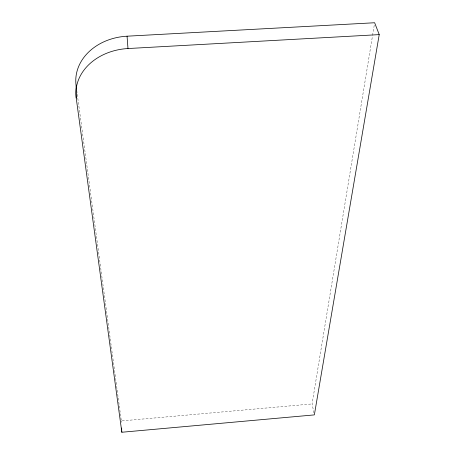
<?xml version="1.0" encoding="UTF-8"?>
<svg xmlns="http://www.w3.org/2000/svg" width="455" height="455" viewBox="0 0 455 455"><rect width="100%" height="100%" fill="white"/><g stroke="black" fill="none" stroke-linecap="round" stroke-linejoin="round"><path stroke-width="0.34" stroke-dasharray="2.27 1.71" d="M313.927 412.839L312.079 403.932L372.463 36.064M372.577 35.365L374.3 24.854M76.753 90.431L121.331 420.938L312.079 403.932M121.331 420.938L121.394 422.348"/><path stroke-width="0.68" d="M379.22 34.614L314.354 414.892L121.843 432.25L76.224 98.064L76.087 85.512A54.475 44.22 -1.2 0 1 127.064 36.195L374.647 22.75L379.22 34.614L127.98 48.537A55.265 44.294 -1.5 0 0 76.224 98.064M127.064 36.195L127.98 48.537M121.656 428.007L121.718 429.423M121.781 430.834L121.843 432.25"/></g></svg>
